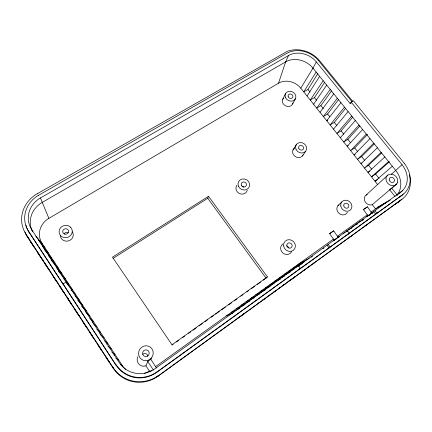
<?xml version="1.0" encoding="UTF-8"?>
<svg xmlns="http://www.w3.org/2000/svg" width="432" height="432" viewBox="0 0 432 432"><rect width="100%" height="100%" fill="white"/><g stroke="black" fill="none" stroke-linecap="round" stroke-linejoin="round"><path stroke-width="0.65" d="M44.491 248.902L44.852 247.617L38.254 239.944M285.633 61.9L278.537 83.192L48.881 218.354L40.446 197.953L288.522 55.534L285.633 61.9L42.142 202.446A24.359 22.302 -13.4 0 0 31.957 230.369M113.141 258.341L207.76 198.277L208.521 196.285L267.435 276.896L263.358 280.163M148.279 360.229A7.522 7.285 -60.6 0 1 138.548 353.3A7.522 7.285 -60.6 0 1 148.538 346.205A7.522 7.285 -60.6 0 1 151.416 357.998L148.284 360.25L145.946 365.823L149.423 371.056L151.843 370.807M153.533 370.192L147.749 361.519L150.833 359.332L151.432 358.015M282.728 99.23L285.433 93.793M397.494 182.444L396.77 183.875L390.695 189.092M292.642 103.961L295.515 98.604M377.768 184.702L300.78 88.177L312.989 68.132L316.348 61.9L350.147 103.523L351.232 102.843M316.132 72.02L303.745 91.892L307.957 89.494L317.801 73.672M292.966 149.99L296.633 144.169M307.044 96.028L319.637 76.351M323.158 80.703L310.262 100.062L314.464 97.627L324.707 82.215M302.476 155.963L305.608 151.357M313.583 104.231L326.684 85.066M350.147 103.523L351.178 102.098L353.349 100.726L404.19 163.183M330.226 89.446L316.678 108.108L320.873 105.635L331.56 90.887M320.02 112.298L333.779 93.841M337.343 98.248L323.374 116.505L327.559 113.994L338.58 99.565M340.924 102.676L326.738 120.722L327.78 120.091M344.515 107.114L330.113 124.956L334.287 122.407L345.649 108.308M158.004 376.137L401.857 199.33L158.004 376.137L156.74 376.25M333.499 129.2L348.116 111.569M351.729 116.035L336.895 133.461L341.059 130.869L352.766 117.104M371.925 213.111L367.454 206.815L363.463 209.542L367.913 215.833L368.518 215.503M340.308 137.732L355.358 120.523M358.997 125.026L343.726 142.02L347.879 139.396L359.932 125.966M362.653 129.541L347.155 146.324L348.192 145.66M366.314 134.077L350.6 150.638L354.737 147.971L367.605 134.395M369.997 138.623L354.056 154.969L355.088 154.3M373.685 143.186L357.518 159.316L361.649 156.605L374.409 143.861M338.18 237.352L333.682 230.845L329.584 233.669L334.168 240.068L335.572 239.225M337.851 205.805L341.68 201.998M367.454 206.815L363.393 209.612M377.39 147.766L360.995 163.674L362.027 162.994M381.105 152.366L364.484 168.048L368.599 165.299L381.721 152.906M366.077 195.151L387.817 175.111M384.836 156.978L367.983 172.438L370.04 171.05M391.311 174.366L402.046 164.678L351.178 102.098M386.737 202.009L377.044 207.808L378.556 206.545M333.682 230.845L329.616 233.669M388.579 161.606L371.493 176.839L375.597 174.047L389.588 161.568M396.986 195.21L402.424 190.766L346.14 231.552L347.231 230.634L349.229 233.215L329.098 247.838L299.608 269.104L300.499 268.348L298.485 265.642L297.605 266.414L358.717 222.367L363.728 219.434L362.637 220.217M392.337 166.25L375.019 181.256L377.579 179.496M367.238 194.524A5.724 4.984 41.9 0 0 364.549 197.246A5.789 5.044 41.9 0 0 368.096 204.428A5.74 5 41.9 0 0 372.249 204.655L396.77 183.875M373.005 212.571L372.222 213.187M349.229 233.215L348.127 234.122L402.516 194.8L156.53 372.389L300.499 268.348M338.812 236.979L339.309 236.547L338.521 236.957M371.725 213.278L366.898 216.529L368.415 215.341M337.948 237.541L337.149 238.129M367.875 215.924L366.989 216.653L367.4 216.459M334.179 239.933L333.142 240.775L334.514 239.992M334.271 240.062L333.288 240.91M371.504 213.521L373.005 212.339L372.087 212.846M298.485 265.642L154.84 368.804A26.066 25.277 -56.5 0 1 119.162 362.448L66.242 281.945L63.121 283.91L63.45 284.639L28.604 231.433L116.089 365.251L63.121 283.91M301.277 264.308L302.357 263.536M310.975 257.342L312.606 256.171M322.915 248.762L324 247.984M350.6 228.863L351.697 228.08M356.621 224.543L357.712 223.754M155.515 366.687L333.488 239.047M337.316 236.304L367.378 214.747M370.656 212.393L376.553 208.165M267.435 276.896L171.979 344.763L112.466 257.164L208.521 196.285M172.055 345.092L173.156 344.309M176.456 341.966L178.654 340.4M182.504 337.662L184.707 336.096M188.557 333.358L190.755 331.792M192.958 330.226L196.258 327.883M199.006 325.928L202.306 323.579M205.054 321.624L207.808 319.669M211.108 317.32L213.856 315.365M215.509 314.194L219.353 311.456M221.557 309.89L225.407 307.152M228.706 304.803L231.455 302.848M234.754 300.499L236.957 298.939M240.808 296.195L243.005 294.635M246.856 291.897L248.508 290.72M251.257 288.765L254.556 286.421M257.305 284.461L260.609 282.118M113.962 355.228L115.047 354.467L111.926 352.399M106.693 344.158L107.779 343.402L104.668 341.005M370.764 214.045L369.171 215.136M336.636 238.491L335.243 239.506M336.037 238.972L336.847 238.41M99.484 333.175L100.57 332.429L96.854 329.254M92.329 322.277L93.42 321.543L89.683 318.103M369.263 215.26L370.062 214.72M85.234 311.467L86.319 310.738L81.637 306.169M78.192 300.737L79.277 300.013L75.055 295.715M71.199 290.088L72.284 289.375L66.598 283.36M64.265 279.52L65.351 278.813L58.325 271.166M57.38 269.039L58.466 268.337L50.987 259.988M50.549 258.628L51.635 257.936L44.593 249.901M43.772 248.303L44.852 247.617L42.466 246.623M372.179 212.971L372.983 212.495M377.557 207.441L378.67 206.771M379.782 206.096L386.618 201.998M338.612 237.082L339.336 236.671M393.968 204.795L397.996 202.376M390.339 200.038L375.575 208.867L372.249 204.655M364.619 226.13L367.405 224.494M343.1 233.577L345.222 232.357M346.28 231.746L347.339 231.136M349.445 237.19L351.567 235.964M149.423 371.056L147.911 371.93A20.412 19.726 -58 0 1 144.245 373.469M38.642 195.259L286.762 53.347A23.522 19.823 26.4 0 1 318.492 60.642M37.298 193.73L287.032 51.462A26.368 22.248 26.4 0 1 319.799 60.944L352.625 101.228M371.704 213.176L371.99 213.041M309.28 258.277L297.961 264.524L298.712 265.588M313.027 263.574L314.728 262.634M293.371 267.818L304.403 261.77M307.579 267.408L309.901 266.128M300.71 264.622L288.765 271.123L289.516 272.192M302.762 270.891L305.041 269.649M284.126 274.45L294.046 269.093M298.982 273.818L300.148 273.191M290.309 271.982L279.466 277.792L280.217 278.872M294.1 277.393L295.245 276.782L287.939 281.61M274.768 281.162L284.731 275.87M282.992 285.158L285.282 283.954M280.346 279.131L270.049 284.548L270.805 285.633M265.302 287.95L274.115 283.365M279.088 288.198L280.26 287.588M270.259 286.367L260.523 291.379L261.279 292.475M273.488 292.135L275.206 291.249M255.712 294.829L265.718 289.742M268.942 295.531L270.119 294.932M260.032 293.701L250.868 298.301L251.629 299.403M262.699 299.792L264.994 298.642M245.997 301.795L254.248 297.713M258.066 303.253L259.837 302.373M249.604 301.163L241.132 305.284L241.898 306.396M253.433 306.725L254.642 306.137M236.196 308.821L244.993 304.614M239.706 308.405L231.233 312.385L232.276 313.913M242.352 314.604L244.172 313.762L238.874 317.596L237.114 318.395M226.233 315.965L233.253 312.741M120.285 364.538L122.369 365.612A20.412 19.726 -58 0 0 125.815 369.544M115.884 358.349L118.703 360.029M108 346.469L111.407 348.926M100.262 334.719L104.171 337.905M87.064 327.586L86.081 326.716L82.269 320.879M93.074 323.492L96.989 326.975M79.828 316.343L78.473 315.068L74.693 309.28L75.632 310.192M85.946 312.417L89.861 316.127M77.83 300.418L82.793 305.365M68.591 299.209L67.176 297.772L70.924 303.512M64.805 293.468L63.445 292.059L59.724 286.362L61.042 287.75M71.701 290.455L75.773 294.683M57.839 282.641L56.02 280.692L52.331 275.044M63.828 278.737L68.812 284.083M49.518 270.367L44.998 263.822L46.327 265.297M56.462 267.565L61.9 273.564M43.076 260.177L41.359 258.244L37.73 252.688L39.053 254.194M48.627 255.879L55.042 263.126M42.282 245.927L48.281 252.833M31.774 243.103L30.515 241.645L34.16 247.228M35.759 236.023L42.158 243.513L122.369 365.612M27.54 237.125L113.179 368.248L113 367.411L26.012 234.247L27.54 237.125L29.241 239.117M318.53 60.62L351.891 101.639M312.989 68.132L395.728 170.446M397.213 195.118L391.694 188.239L389.599 189.729L395.118 196.625M307.957 89.494L310.014 92.065M314.464 97.627L316.537 100.219M320.873 105.635L323.374 108.767M327.559 113.994L329.654 116.618M334.287 122.407L336.917 125.69M341.059 130.869L343.705 134.179M347.879 139.396L350.541 142.722M354.737 147.971L357.804 151.805M361.649 156.605L364.732 160.461M368.599 165.299L371.704 169.177M375.597 174.047L379.112 178.443M374.987 210.703L376.969 213.219M373.783 211.696L375.754 214.202M328.12 244.361L330.124 246.991M327.105 245.225L329.098 247.838M70.562 227.254L71.534 228.55A6.658 6.151 -14 0 1 72.236 231.638A6.599 6.097 -14 0 1 70.07 235.953L68.65 236.909A6.599 6.097 -14 0 1 65.281 237.681A6.664 6.156 -13.9 0 1 59.087 231.341A6.588 6.086 -13.9 0 1 66.037 225.347A6.658 6.151 -14 0 1 70.573 227.27M72.236 231.79L72.533 232.184A6.534 6.043 -14.5 0 1 72.922 236.779A6.475 5.989 -14.5 0 1 71.107 239.463L69.714 240.403A6.464 5.983 -14.5 0 1 64.773 240.91A6.534 6.048 -14.5 0 1 60.329 235.467M207.76 198.277L266.107 278.203M150.833 359.332L156.535 368.037M89.91 332.581L93.749 338.467M97.61 344.374L101.488 350.309M105.381 356.27L109.291 362.254M32.805 231.844L31.709 229.603L66.555 282.679L66.242 281.945M400.394 200.394A27.383 23.555 40.6 0 1 398.034 202.419M158.036 376.191A32.654 31.628 -57.1 0 1 113.233 368.21M27.594 237.092A31.32 28.674 -13.4 0 1 24.964 231.995M278.521 83.165A16.389 14.078 26.4 0 1 300.753 88.193M42.19 243.491A19.564 18.025 -15 0 1 48.859 218.322M395.701 170.462A21.314 18.333 40.6 0 1 396.841 195.161M285.611 61.868A20.218 17.118 26.4 0 1 312.957 68.148M156.929 371.93A29.792 28.89 -56.6 0 1 116.057 364.619M404.158 163.21A24.916 21.314 40.4 0 1 402.548 194.837M402.019 164.7A21.821 18.668 40.3 0 1 402.446 190.793M29.16 232.389A28.28 25.844 -13 0 1 25.915 225.083M28.658 231.401A28.431 25.969 -12.9 0 1 38.615 195.215M156.562 372.438A29.479 28.571 -56.8 0 1 116.143 365.213M403.186 193.892A24.683 21.163 40.4 0 1 399.935 196.938M288.495 55.507A20.579 17.345 26.4 0 1 316.321 61.922M31.757 229.576A24.878 22.723 -12.9 0 1 40.419 197.915M292.977 102.767A5.486 4.73 26.7 0 1 285.676 105.894A5.486 4.73 26.7 0 1 283.424 98.215M26.066 234.214A31.817 29.079 -13 0 1 37.265 193.682M158.603 375.494A33.167 32.146 -56.8 0 1 113.06 367.373M409.406 174.841A27.767 23.809 40.4 0 1 401.895 199.379M64.238 233.858A2.921 2.705 -14.5 0 1 68.175 232.648M303.151 154.85A5.648 4.995 31.3 0 1 294.786 156.233A5.648 4.995 31.3 0 1 294.662 148.046M347.404 212.36A5.821 5.168 41.4 0 1 338.996 213.381A5.821 5.168 41.4 0 1 338.839 204.898M291.643 251.705A6.026 5.589 42.9 0 1 282.739 252.887A6.026 5.589 42.9 0 1 282.863 243.875M286.762 246.132A2.711 2.516 42.9 0 1 288.862 247.855M247.288 190.274A5.854 5.384 27 0 1 239.387 193.52A5.854 5.384 27 0 1 236.893 185.312M242.06 186.224A2.635 2.425 27 0 1 243.767 187.304M145.94 365.801A6.826 6.593 -61.4 0 1 137.851 356.6M142.679 354.332A3.208 3.105 -61.1 0 1 147.809 355.936M394.643 185.387A6.302 5.384 41 0 1 385.96 178.794M385.906 178.783A6.28 5.368 41 0 1 392.791 174.436A6.28 5.368 41 0 1 397.451 182.423M64.244 233.966A2.981 2.754 -13.9 0 0 68.634 231.331A2.981 2.754 -13.9 0 0 64.13 229.181A2.981 2.754 -13.9 0 0 64.244 233.966M285.482 97.6A5.578 4.79 26.7 0 0 294.818 99.635A5.578 4.79 26.7 0 0 291.103 91.395A5.578 4.79 26.7 0 0 285.482 97.6M288.23 96.822A2.511 2.155 26.7 0 0 292.426 97.745A2.511 2.155 26.7 0 0 290.763 94.036A2.511 2.155 26.7 0 0 288.23 96.822M298.82 148.457A2.587 2.279 31.2 0 0 303.129 149.375A2.587 2.279 31.2 0 0 301.401 145.46A2.587 2.279 31.2 0 0 298.82 148.457M296.006 149.326A5.746 5.06 31.2 0 0 305.597 151.346A5.746 5.06 31.2 0 0 301.73 142.652A5.746 5.06 31.2 0 0 296.006 149.326M340.745 206.048A5.924 5.243 41.2 0 0 349.936 210.379A5.924 5.243 41.2 0 0 348.208 200.783A5.924 5.243 41.2 0 0 340.745 206.048M343.802 205.859A2.668 2.36 41.2 0 0 347.938 207.814A2.668 2.36 41.2 0 0 347.166 203.494A2.668 2.36 41.2 0 0 343.802 205.859M283.603 245.943A6.14 5.675 42.6 0 0 293.15 250.441A6.14 5.675 42.6 0 0 291.659 240.257A6.14 5.675 42.6 0 0 283.603 245.943M286.837 245.705A2.765 2.554 42.6 0 0 291.13 247.736A2.765 2.554 42.6 0 0 290.466 243.151A2.765 2.554 42.6 0 0 286.837 245.705M241.385 185.22A2.678 2.457 26.9 0 0 245.905 186.143A2.678 2.457 26.9 0 0 244.215 182.007A2.678 2.457 26.9 0 0 241.385 185.22M238.388 186.176A5.956 5.465 26.9 0 0 248.432 188.212A5.956 5.465 26.9 0 0 244.663 179.026A5.956 5.465 26.9 0 0 238.388 186.176M147.393 356.179A3.38 3.278 -60.6 0 0 147.717 350.374A3.38 3.278 -60.6 0 0 142.609 353.122A3.38 3.278 -60.6 0 0 147.393 356.179M389.243 180.031A2.824 2.414 41 0 0 393.611 182.093A2.824 2.414 41 0 0 392.683 177.595A2.824 2.414 41 0 0 389.243 180.031"/></g></svg>
